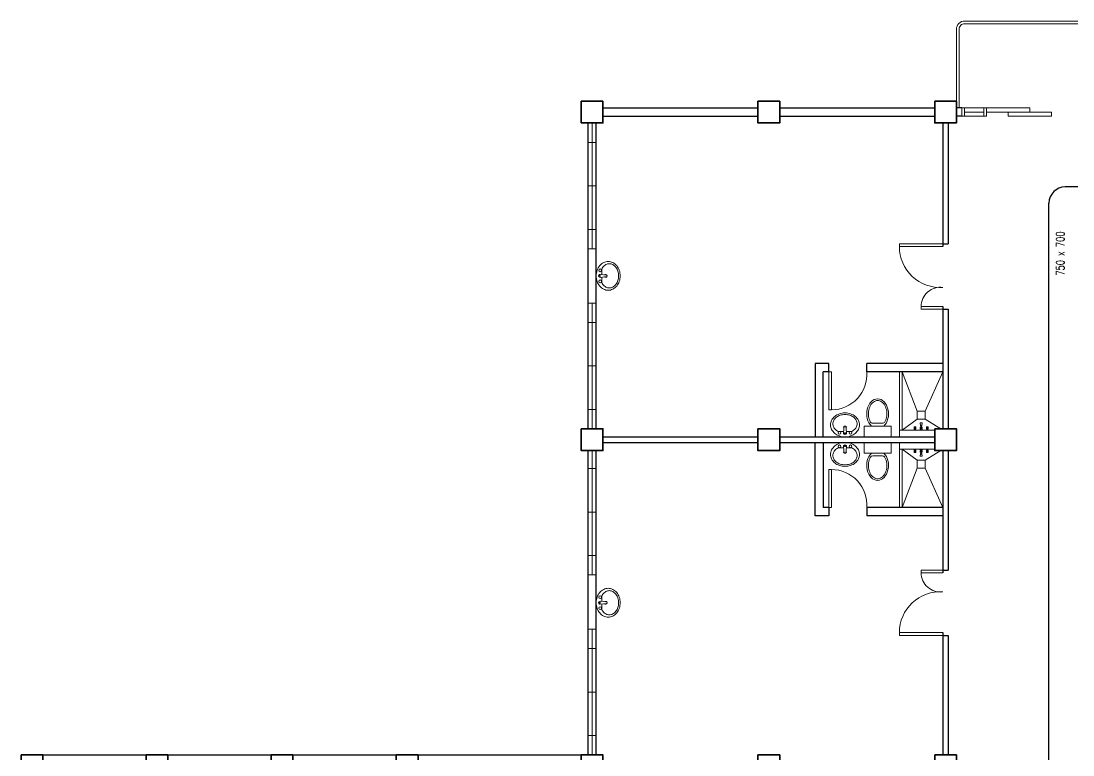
# Model space of a CAD drawing. Header units: millimetres. Extents: x 63005 to 126950, y 36019 to 74749.
# Drawn here: x 63181.63 to 63200.97, y 36260.23 to 36273.73 of the extents above; entities that cross this region are included whole.
import ezdxf

# ---------------------------------------------------------------- set-up
doc = ezdxf.new("R2010")
doc.units = ezdxf.units.MM
doc.header["$LTSCALE"] = 0.04
doc.layers.add('ahu line', color=150, linetype='Continuous')
doc.layers.add('ducting label', color=7, linetype='Continuous')
doc.styles.add('Arch-Dim', font='simplex.shx', dxfattribs={"width": 0.75})

msp = doc.modelspace()

# ---------------------------------------------------------------- linework, layer by layer
at = {"color": 8, "lineweight": 25}
for p, q in [((63192.33, 36272.135), (63195.18, 36272.135)), ((63195.58, 36272.135), (63198.43, 36272.135)), ((63198.93, 36272.135), (63198.83, 36272.135)), ((63192.33, 36271.985), (63195.18, 36271.985)), ((63195.58, 36271.985), (63198.43, 36271.985)), ((63198.93, 36271.985), (63198.83, 36271.985)), ((63192.055, 36266.235), (63192.055, 36271.86)), ((63192.205, 36266.235), (63192.205, 36271.86)), ((63198.58, 36271.86), (63198.58, 36269.585)), ((63198.68, 36271.86), (63198.68, 36269.635)), ((63198.58, 36269.635), (63198.68, 36269.635)), ((63198.58, 36268.485), (63198.58, 36266.235)), ((63198.58, 36268.435), (63198.68, 36268.435)), ((63198.68, 36268.435), (63198.68, 36266.235)), ((63196.23, 36267.435), (63196.23, 36266.085)), ((63192.33, 36266.085), (63195.18, 36266.085)), ((63192.33, 36265.985), (63195.18, 36265.985)), ((63195.58, 36266.085), (63198.43, 36266.085)), ((63195.58, 36265.985), (63198.43, 36265.985)), ((63196.23, 36264.635), (63196.23, 36265.985)), ((63192.055, 36260.235), (63192.055, 36265.835)), ((63192.205, 36260.235), (63192.205, 36265.835)), ((63198.58, 36265.835), (63198.58, 36263.585)), ((63198.68, 36265.835), (63198.68, 36263.635)), ((63197.18, 36264.785), (63197.18, 36264.635)), ((63198.58, 36263.635), (63198.68, 36263.635)), ((63198.58, 36262.485), (63198.58, 36260.235)), ((63198.58, 36262.435), (63198.68, 36262.435)), ((63198.68, 36262.435), (63198.68, 36260.235)), ((63182.03, 36260.235), (63186.63, 36260.235)), ((63186.63, 36260.235), (63191.93, 36260.235))]:
    msp.add_line(p, q, dxfattribs=at)
at = {"color": 8, "lineweight": 13}
for p, q in [((63199.33, 36272.135), (63198.98, 36272.135)), ((63198.98, 36272.06), (63199.33, 36272.06)), ((63199.33, 36271.985), (63198.98, 36271.985))]:
    msp.add_line(p, q, dxfattribs=at)
at = {"color": 8, "lineweight": 9}
for p, q in [((63192.055, 36269.547), (63192.055, 36271.86)), ((63192.13, 36271.86), (63192.13, 36269.547)), ((63192.055, 36270.703), (63192.055, 36271.503)), ((63192.055, 36271.503), (63192.205, 36271.503)), ((63192.205, 36271.503), (63192.205, 36269.903)), ((63192.055, 36270.703), (63192.205, 36270.703)), ((63192.205, 36269.903), (63192.055, 36269.903)), ((63192.055, 36269.047), (63192.055, 36269.547)), ((63192.055, 36269.547), (63192.205, 36269.547)), ((63192.055, 36269.047), (63192.055, 36268.547)), ((63192.403, 36269.062), (63192.281, 36269.075)), ((63192.403, 36269.033), (63192.281, 36269.019)), ((63192.055, 36268.547), (63192.205, 36268.547)), ((63192.055, 36266.235), (63192.055, 36268.547)), ((63192.13, 36268.547), (63192.13, 36266.235)), ((63192.055, 36267.391), (63192.055, 36268.191)), ((63192.055, 36268.191), (63192.205, 36268.191)), ((63192.205, 36268.191), (63192.205, 36266.591)), ((63192.055, 36267.391), (63192.205, 36267.391)), ((63192.205, 36266.591), (63192.055, 36266.591)), ((63197.471, 36266.335), (63197.29, 36266.335)), ((63198.168, 36266.295), (63198.16, 36266.337)), ((63198.161, 36266.342), (63198.2, 36266.342)), ((63198.193, 36266.295), (63198.201, 36266.337)), ((63192.055, 36266.235), (63192.205, 36266.235)), ((63196.766, 36266.283), (63196.753, 36266.161)), ((63196.795, 36266.283), (63196.808, 36266.161)), ((63196.805, 36266.187), (63196.907, 36266.187)), ((63197.13, 36266.285), (63197.13, 36266.085)), ((63197.63, 36266.285), (63197.13, 36266.285)), ((63197.63, 36266.085), (63197.63, 36266.285)), ((63198.43, 36266.21), (63197.78, 36266.21)), ((63198.054, 36266.267), (63198.05, 36266.265)), ((63198.05, 36266.265), (63198.05, 36266.243)), ((63198.083, 36266.265), (63198.05, 36266.265)), ((63198.05, 36266.243), (63198.052, 36266.239)), ((63198.05, 36266.21), (63198.053, 36266.217)), ((63198.05, 36266.21), (63198.05, 36266.21)), ((63198.084, 36266.21), (63198.05, 36266.21)), ((63198.084, 36266.21), (63198.05, 36266.21)), ((63198.053, 36266.237), (63198.053, 36266.231)), ((63198.081, 36266.231), (63198.053, 36266.231)), ((63198.053, 36266.231), (63198.054, 36266.229)), ((63198.08, 36266.217), (63198.053, 36266.217)), ((63198.054, 36266.268), (63198.054, 36266.267)), ((63198.08, 36266.268), (63198.054, 36266.268)), ((63198.08, 36266.267), (63198.054, 36266.267)), ((63198.054, 36266.256), (63198.054, 36266.244)), ((63198.054, 36266.243), (63198.061, 36266.243)), ((63198.08, 36266.229), (63198.054, 36266.229)), ((63198.055, 36266.217), (63198.055, 36266.229)), ((63198.061, 36266.256), (63198.061, 36266.244)), ((63198.073, 36266.256), (63198.073, 36266.244)), ((63198.08, 36266.243), (63198.073, 36266.243)), ((63198.078, 36266.217), (63198.078, 36266.229)), ((63198.08, 36266.268), (63198.08, 36266.267)), ((63198.08, 36266.267), (63198.083, 36266.265)), ((63198.08, 36266.256), (63198.08, 36266.244)), ((63198.081, 36266.231), (63198.08, 36266.229)), ((63198.084, 36266.21), (63198.08, 36266.217)), ((63198.083, 36266.243), (63198.081, 36266.239)), ((63198.081, 36266.237), (63198.081, 36266.231)), ((63198.083, 36266.265), (63198.083, 36266.243)), ((63198.084, 36266.21), (63198.084, 36266.21)), ((63198.151, 36266.21), (63198.163, 36266.215)), ((63198.209, 36266.21), (63198.151, 36266.21)), ((63198.163, 36266.225), (63198.198, 36266.225)), ((63198.163, 36266.215), (63198.163, 36266.225)), ((63198.163, 36266.215), (63198.198, 36266.215)), ((63198.198, 36266.215), (63198.163, 36266.215)), ((63198.167, 36266.267), (63198.164, 36266.265)), ((63198.173, 36266.265), (63198.164, 36266.265)), ((63198.164, 36266.265), (63198.164, 36266.243)), ((63198.164, 36266.243), (63198.166, 36266.239)), ((63198.166, 36266.237), (63198.166, 36266.231)), ((63198.173, 36266.231), (63198.166, 36266.231)), ((63198.166, 36266.231), (63198.167, 36266.229)), ((63198.173, 36266.268), (63198.167, 36266.268)), ((63198.167, 36266.268), (63198.167, 36266.267)), ((63198.173, 36266.267), (63198.167, 36266.267)), ((63198.167, 36266.256), (63198.167, 36266.244)), ((63198.167, 36266.243), (63198.173, 36266.243)), ((63198.173, 36266.229), (63198.167, 36266.229)), ((63198.193, 36266.295), (63198.168, 36266.295)), ((63198.168, 36266.295), (63198.168, 36266.287)), ((63198.193, 36266.295), (63198.168, 36266.295)), ((63198.168, 36266.287), (63198.193, 36266.287)), ((63198.169, 36266.225), (63198.169, 36266.229)), ((63198.173, 36266.225), (63198.173, 36266.287)), ((63198.188, 36266.225), (63198.173, 36266.225)), ((63198.188, 36266.287), (63198.188, 36266.225)), ((63198.194, 36266.268), (63198.188, 36266.268)), ((63198.194, 36266.267), (63198.188, 36266.267)), ((63198.197, 36266.265), (63198.188, 36266.265)), ((63198.194, 36266.243), (63198.188, 36266.243)), ((63198.194, 36266.231), (63198.188, 36266.231)), ((63198.194, 36266.229), (63198.188, 36266.229)), ((63198.192, 36266.225), (63198.192, 36266.229)), ((63198.193, 36266.287), (63198.193, 36266.295)), ((63198.194, 36266.268), (63198.194, 36266.267)), ((63198.194, 36266.267), (63198.197, 36266.265)), ((63198.194, 36266.256), (63198.194, 36266.244)), ((63198.194, 36266.237), (63198.194, 36266.231)), ((63198.194, 36266.231), (63198.194, 36266.229)), ((63198.197, 36266.243), (63198.195, 36266.239)), ((63198.197, 36266.265), (63198.197, 36266.243)), ((63198.198, 36266.225), (63198.198, 36266.215)), ((63198.198, 36266.215), (63198.209, 36266.21)), ((63198.281, 36266.267), (63198.277, 36266.265)), ((63198.311, 36266.265), (63198.277, 36266.265)), ((63198.277, 36266.265), (63198.277, 36266.243)), ((63198.277, 36266.243), (63198.28, 36266.239)), ((63198.277, 36266.21), (63198.28, 36266.217)), ((63198.311, 36266.21), (63198.277, 36266.21)), ((63198.311, 36266.21), (63198.277, 36266.21)), ((63198.277, 36266.21), (63198.277, 36266.21)), ((63198.28, 36266.237), (63198.28, 36266.231)), ((63198.28, 36266.231), (63198.281, 36266.229)), ((63198.308, 36266.231), (63198.28, 36266.231)), ((63198.308, 36266.217), (63198.28, 36266.217)), ((63198.307, 36266.268), (63198.281, 36266.268)), ((63198.281, 36266.268), (63198.281, 36266.267)), ((63198.307, 36266.267), (63198.281, 36266.267)), ((63198.281, 36266.256), (63198.281, 36266.244)), ((63198.281, 36266.243), (63198.288, 36266.243)), ((63198.307, 36266.229), (63198.281, 36266.229)), ((63198.283, 36266.217), (63198.283, 36266.229)), ((63198.288, 36266.256), (63198.288, 36266.244)), ((63198.3, 36266.256), (63198.3, 36266.244)), ((63198.307, 36266.243), (63198.3, 36266.243)), ((63198.305, 36266.217), (63198.305, 36266.229)), ((63198.307, 36266.268), (63198.307, 36266.267)), ((63198.307, 36266.267), (63198.311, 36266.265)), ((63198.307, 36266.256), (63198.307, 36266.244)), ((63198.308, 36266.231), (63198.307, 36266.229)), ((63198.308, 36266.237), (63198.308, 36266.231)), ((63198.311, 36266.21), (63198.308, 36266.217)), ((63198.311, 36266.243), (63198.309, 36266.239)), ((63198.311, 36266.265), (63198.311, 36266.243)), ((63198.311, 36266.21), (63198.311, 36266.21)), ((63196.38, 36266.085), (63198.33, 36266.085)), ((63196.38, 36265.985), (63198.33, 36265.985)), ((63197.13, 36266.085), (63197.63, 36266.085)), ((63197.13, 36265.785), (63197.13, 36265.985)), ((63197.13, 36265.985), (63197.63, 36265.985)), ((63197.63, 36265.985), (63197.63, 36265.785)), ((63192.055, 36263.547), (63192.055, 36265.835)), ((63192.13, 36265.835), (63192.13, 36263.547)), ((63196.766, 36265.787), (63196.753, 36265.909)), ((63196.795, 36265.787), (63196.808, 36265.909)), ((63197.63, 36265.785), (63197.13, 36265.785)), ((63198.43, 36265.86), (63197.78, 36265.86)), ((63198.05, 36265.859), (63198.05, 36265.86)), ((63198.084, 36265.86), (63198.05, 36265.86)), ((63198.05, 36265.859), (63198.053, 36265.852)), ((63198.084, 36265.859), (63198.05, 36265.859)), ((63198.05, 36265.826), (63198.052, 36265.83)), ((63198.05, 36265.804), (63198.05, 36265.826)), ((63198.054, 36265.802), (63198.05, 36265.804)), ((63198.083, 36265.804), (63198.05, 36265.804)), ((63198.08, 36265.852), (63198.053, 36265.852)), ((63198.053, 36265.838), (63198.054, 36265.84)), ((63198.053, 36265.832), (63198.053, 36265.838)), ((63198.081, 36265.838), (63198.053, 36265.838)), ((63198.08, 36265.84), (63198.054, 36265.84)), ((63198.054, 36265.826), (63198.061, 36265.826)), ((63198.054, 36265.813), (63198.054, 36265.825)), ((63198.054, 36265.801), (63198.054, 36265.802)), ((63198.08, 36265.802), (63198.054, 36265.802)), ((63198.08, 36265.801), (63198.054, 36265.801)), ((63198.055, 36265.852), (63198.055, 36265.84)), ((63198.061, 36265.813), (63198.061, 36265.825)), ((63198.08, 36265.826), (63198.073, 36265.826)), ((63198.073, 36265.813), (63198.073, 36265.825)), ((63198.078, 36265.852), (63198.078, 36265.84)), ((63198.084, 36265.859), (63198.08, 36265.852)), ((63198.081, 36265.838), (63198.08, 36265.84)), ((63198.08, 36265.813), (63198.08, 36265.825)), ((63198.08, 36265.802), (63198.083, 36265.804)), ((63198.08, 36265.801), (63198.08, 36265.802)), ((63198.081, 36265.832), (63198.081, 36265.838)), ((63198.083, 36265.826), (63198.081, 36265.83)), ((63198.083, 36265.804), (63198.083, 36265.826)), ((63198.084, 36265.859), (63198.084, 36265.86)), ((63198.151, 36265.86), (63198.163, 36265.854)), ((63198.209, 36265.86), (63198.151, 36265.86)), ((63198.168, 36265.774), (63198.16, 36265.732)), ((63198.163, 36265.854), (63198.198, 36265.854)), ((63198.198, 36265.854), (63198.163, 36265.854)), ((63198.163, 36265.854), (63198.163, 36265.844)), ((63198.163, 36265.844), (63198.198, 36265.844)), ((63198.164, 36265.826), (63198.166, 36265.83)), ((63198.164, 36265.804), (63198.164, 36265.826)), ((63198.173, 36265.804), (63198.164, 36265.804)), ((63198.167, 36265.802), (63198.164, 36265.804)), ((63198.166, 36265.838), (63198.167, 36265.84)), ((63198.173, 36265.838), (63198.166, 36265.838)), ((63198.166, 36265.832), (63198.166, 36265.838)), ((63198.173, 36265.84), (63198.167, 36265.84)), ((63198.167, 36265.826), (63198.173, 36265.826)), ((63198.167, 36265.813), (63198.167, 36265.825)), ((63198.173, 36265.802), (63198.167, 36265.802)), ((63198.167, 36265.801), (63198.167, 36265.802)), ((63198.173, 36265.801), (63198.167, 36265.801)), ((63198.168, 36265.774), (63198.168, 36265.782)), ((63198.168, 36265.782), (63198.193, 36265.782)), ((63198.193, 36265.774), (63198.168, 36265.774)), ((63198.193, 36265.774), (63198.168, 36265.774)), ((63198.169, 36265.844), (63198.169, 36265.84)), ((63198.173, 36265.844), (63198.173, 36265.782)), ((63198.188, 36265.844), (63198.173, 36265.844)), ((63198.188, 36265.782), (63198.188, 36265.844)), ((63198.194, 36265.84), (63198.188, 36265.84)), ((63198.194, 36265.838), (63198.188, 36265.838)), ((63198.194, 36265.826), (63198.188, 36265.826)), ((63198.197, 36265.804), (63198.188, 36265.804)), ((63198.194, 36265.802), (63198.188, 36265.802)), ((63198.194, 36265.801), (63198.188, 36265.801)), ((63198.192, 36265.844), (63198.192, 36265.84)), ((63198.193, 36265.782), (63198.193, 36265.774)), ((63198.193, 36265.774), (63198.201, 36265.732)), ((63198.194, 36265.838), (63198.194, 36265.84)), ((63198.194, 36265.832), (63198.194, 36265.838)), ((63198.194, 36265.813), (63198.194, 36265.825)), ((63198.194, 36265.802), (63198.197, 36265.804)), ((63198.194, 36265.801), (63198.194, 36265.802)), ((63198.197, 36265.826), (63198.195, 36265.83)), ((63198.197, 36265.804), (63198.197, 36265.826)), ((63198.198, 36265.854), (63198.209, 36265.86)), ((63198.198, 36265.844), (63198.198, 36265.854)), ((63198.311, 36265.86), (63198.277, 36265.86)), ((63198.277, 36265.859), (63198.277, 36265.86)), ((63198.311, 36265.859), (63198.277, 36265.859)), ((63198.277, 36265.859), (63198.28, 36265.852)), ((63198.277, 36265.826), (63198.28, 36265.83)), ((63198.277, 36265.804), (63198.277, 36265.826)), ((63198.311, 36265.804), (63198.277, 36265.804)), ((63198.281, 36265.802), (63198.277, 36265.804)), ((63198.308, 36265.852), (63198.28, 36265.852)), ((63198.28, 36265.838), (63198.281, 36265.84)), ((63198.308, 36265.838), (63198.28, 36265.838)), ((63198.28, 36265.832), (63198.28, 36265.838)), ((63198.307, 36265.84), (63198.281, 36265.84)), ((63198.281, 36265.826), (63198.288, 36265.826)), ((63198.281, 36265.813), (63198.281, 36265.825)), ((63198.307, 36265.802), (63198.281, 36265.802)), ((63198.281, 36265.801), (63198.281, 36265.802)), ((63198.307, 36265.801), (63198.281, 36265.801)), ((63198.283, 36265.852), (63198.283, 36265.84)), ((63198.288, 36265.813), (63198.288, 36265.825)), ((63198.307, 36265.826), (63198.3, 36265.826)), ((63198.3, 36265.813), (63198.3, 36265.825)), ((63198.305, 36265.852), (63198.305, 36265.84)), ((63198.308, 36265.838), (63198.307, 36265.84)), ((63198.307, 36265.813), (63198.307, 36265.825)), ((63198.307, 36265.802), (63198.311, 36265.804)), ((63198.307, 36265.801), (63198.307, 36265.802)), ((63198.311, 36265.859), (63198.308, 36265.852)), ((63198.308, 36265.832), (63198.308, 36265.838)), ((63198.311, 36265.826), (63198.309, 36265.83)), ((63198.311, 36265.859), (63198.311, 36265.86)), ((63198.311, 36265.804), (63198.311, 36265.826)), ((63197.471, 36265.735), (63197.29, 36265.735)), ((63198.161, 36265.728), (63198.2, 36265.728)), ((63192.055, 36264.703), (63192.055, 36265.503)), ((63192.055, 36265.503), (63192.205, 36265.503)), ((63192.205, 36265.503), (63192.205, 36263.903)), ((63192.055, 36264.703), (63192.205, 36264.703)), ((63192.205, 36263.903), (63192.055, 36263.903)), ((63192.055, 36263.547), (63192.205, 36263.547)), ((63192.403, 36263.049), (63192.281, 36263.063)), ((63192.403, 36263.02), (63192.281, 36263.007)), ((63192.055, 36262.547), (63192.205, 36262.547)), ((63192.055, 36260.235), (63192.055, 36262.547)), ((63192.13, 36262.547), (63192.13, 36260.235)), ((63192.055, 36261.391), (63192.055, 36262.191)), ((63192.055, 36262.191), (63192.205, 36262.191)), ((63192.205, 36262.191), (63192.205, 36260.591)), ((63192.055, 36261.391), (63192.205, 36261.391)), ((63192.205, 36260.591), (63192.055, 36260.591)), ((63192.055, 36260.235), (63192.205, 36260.235))]:
    msp.add_line(p, q, dxfattribs=at)
at = {"color": 8, "lineweight": 25, "ltscale": 0.3}
for p, q in [((63196.48, 36267.435), (63196.23, 36267.435)), ((63196.48, 36267.285), (63196.48, 36267.435)), ((63198.58, 36267.435), (63197.18, 36267.435)), ((63197.18, 36267.285), (63197.18, 36267.435)), ((63196.48, 36267.285), (63196.38, 36267.285)), ((63196.38, 36266.085), (63196.38, 36267.285)), ((63198.58, 36267.285), (63197.18, 36267.285)), ((63196.38, 36265.985), (63196.38, 36264.785)), ((63196.48, 36264.785), (63196.38, 36264.785)), ((63196.48, 36264.785), (63196.48, 36264.635)), ((63198.58, 36264.785), (63197.18, 36264.785)), ((63196.48, 36264.635), (63196.23, 36264.635)), ((63198.58, 36264.635), (63197.18, 36264.635))]:
    msp.add_line(p, q, dxfattribs=at)
at = {"color": 8, "lineweight": 9, "ltscale": 0.3}
for p, q in [((63198.105, 36266.56), (63197.83, 36267.285)), ((63198.255, 36266.56), (63198.58, 36267.285)), ((63198.105, 36266.41), (63197.83, 36266.21)), ((63198.255, 36266.41), (63198.54, 36266.235)), ((63198.105, 36265.66), (63197.83, 36265.86)), ((63198.255, 36265.66), (63198.54, 36265.835)), ((63198.105, 36265.51), (63197.83, 36264.785)), ((63198.255, 36265.51), (63198.58, 36264.785))]:
    msp.add_line(p, q, dxfattribs=at)
at = {"color": 8, "lineweight": 9, "transparency": 33554687}
for points in [[(63198.83, 36272.135), (63198.83, 36273.585, -0.414214), (63198.98, 36273.735), (63201.78, 36273.735, -0.414214), (63201.93, 36273.585), (63201.93, 36272.26), (63201.93, 36272.91)], [(63198.88, 36272.135), (63198.88, 36273.585, -0.414214), (63198.98, 36273.685), (63201.78, 36273.685, -0.414214), (63201.88, 36273.585), (63201.88, 36272.93)]]:
    msp.add_lwpolyline(points, format="xyb", dxfattribs=at)
at = {"color": 8, "lineweight": 35}
for points in [[(63191.93, 36272.26), (63192.33, 36272.26), (63192.33, 36271.86), (63191.93, 36271.86)], [(63195.18, 36272.26), (63195.58, 36272.26), (63195.58, 36271.86), (63195.18, 36271.86)], [(63198.43, 36272.26), (63198.83, 36272.26), (63198.83, 36271.86), (63198.43, 36271.86)], [(63191.93, 36266.235), (63192.33, 36266.235), (63192.33, 36265.835), (63191.93, 36265.835)], [(63195.18, 36266.235), (63195.58, 36266.235), (63195.58, 36265.835), (63195.18, 36265.835)], [(63198.43, 36266.235), (63198.83, 36266.235), (63198.83, 36265.835), (63198.43, 36265.835)], [(63181.63, 36260.235), (63182.03, 36260.235), (63182.03, 36259.835), (63181.63, 36259.835)], [(63183.93, 36260.235), (63184.33, 36260.235), (63184.33, 36259.835), (63183.93, 36259.835)], [(63186.23, 36260.235), (63186.63, 36260.235), (63186.63, 36259.835), (63186.23, 36259.835)], [(63188.53, 36260.235), (63188.93, 36260.235), (63188.93, 36259.835), (63188.53, 36259.835)], [(63191.93, 36260.235), (63192.33, 36260.235), (63192.33, 36259.835), (63191.93, 36259.835)], [(63195.18, 36260.235), (63195.58, 36260.235), (63195.58, 36259.835), (63195.18, 36259.835)], [(63198.43, 36260.235), (63198.83, 36260.235), (63198.83, 36259.835), (63198.43, 36259.835)]]:
    msp.add_lwpolyline(points, close=True, dxfattribs=at)
at = {"color": 8, "lineweight": 13}
for points in [[(63198.98, 36272.135), (63198.98, 36271.985), (63198.93, 36271.985), (63198.93, 36272.135)], [(63199.38, 36272.135), (63199.38, 36271.985), (63199.33, 36271.985), (63199.33, 36272.135)], [(63199.38, 36272.135), (63200.18, 36272.135), (63200.18, 36272.06), (63199.38, 36272.06)], [(63199.78, 36272.06), (63200.58, 36272.06), (63200.58, 36271.985), (63199.78, 36271.985)]]:
    msp.add_lwpolyline(points, close=True, dxfattribs=at)
at = {"color": 8, "lineweight": 9}
for points in [[(63192.055, 36271.86), (63192.205, 36271.86), (63192.205, 36269.547), (63192.055, 36269.547)], [(63192.055, 36268.547), (63192.205, 36268.547), (63192.205, 36266.235), (63192.055, 36266.235)], [(63192.055, 36265.835), (63192.205, 36265.835), (63192.205, 36263.547), (63192.055, 36263.547)], [(63192.055, 36262.547), (63192.205, 36262.547), (63192.205, 36260.235), (63192.055, 36260.235)]]:
    msp.add_lwpolyline(points, close=True, dxfattribs=at)
at = {"color": 8, "lineweight": 13, "ltscale": 0.03}
for points in [[(63198.58, 36269.585), (63198.58, 36269.635), (63197.78, 36269.635), (63197.78, 36269.585)], [(63198.58, 36268.435), (63198.58, 36268.485), (63198.18, 36268.485), (63198.18, 36268.435)], [(63196.48, 36267.285), (63196.53, 36267.285), (63196.53, 36266.585), (63196.48, 36266.585)], [(63196.48, 36264.785), (63196.53, 36264.785), (63196.53, 36265.485), (63196.48, 36265.485)], [(63198.58, 36263.635), (63198.58, 36263.585), (63198.18, 36263.585), (63198.18, 36263.635)], [(63198.58, 36262.485), (63198.58, 36262.435), (63197.78, 36262.435), (63197.78, 36262.485)]]:
    msp.add_lwpolyline(points, close=True, dxfattribs=at)
at = {"color": 8, "lineweight": 9}
for points in [[(63192.426, 36268.782, 0.11576), (63192.509, 36268.802, 0.104047), (63192.583, 36268.86, 0.090875), (63192.63, 36268.944, 0.083344), (63192.647, 36269.047, 0.083344), (63192.63, 36269.151, 0.090875), (63192.583, 36269.235, 0.104047), (63192.509, 36269.293, 0.11576), (63192.426, 36269.312, 0.11576), (63192.344, 36269.293, 0.104047), (63192.27, 36269.235, 0.090875), (63192.223, 36269.151, 0.083344), (63192.205, 36269.047, 0.083344), (63192.223, 36268.944, 0.090875), (63192.27, 36268.86, 0.104047), (63192.344, 36268.802, 0.11576)], [(63197.045, 36266.306, 0.11576), (63197.026, 36266.388, 0.104047), (63196.968, 36266.462, 0.090875), (63196.884, 36266.509, 0.083344), (63196.78, 36266.527, 0.083344), (63196.677, 36266.509, 0.090875), (63196.593, 36266.462, 0.104047), (63196.535, 36266.388, 0.11576), (63196.515, 36266.306, 0.11576), (63196.535, 36266.223, 0.104047), (63196.593, 36266.149, 0.090875), (63196.677, 36266.102, 0.083344), (63196.78, 36266.085, 0.083344), (63196.884, 36266.102, 0.090875), (63196.968, 36266.149, 0.104047), (63197.026, 36266.223, 0.11576)], [(63197.045, 36265.764, -0.11576), (63197.026, 36265.681, -0.104047), (63196.968, 36265.607, -0.090875), (63196.884, 36265.56, -0.083344), (63196.78, 36265.543, -0.083344), (63196.677, 36265.56, -0.090875), (63196.593, 36265.607, -0.104047), (63196.535, 36265.681, -0.11576), (63196.515, 36265.764, -0.11576), (63196.535, 36265.846, -0.104047), (63196.593, 36265.92, -0.090875), (63196.677, 36265.967, -0.083344), (63196.78, 36265.985, -0.083344), (63196.884, 36265.967, -0.090875), (63196.968, 36265.92, -0.104047), (63197.026, 36265.846, -0.11576)], [(63192.426, 36262.77, 0.11576), (63192.509, 36262.789, 0.104047), (63192.583, 36262.847, 0.090875), (63192.63, 36262.931, 0.083344), (63192.647, 36263.035, 0.083344), (63192.63, 36263.138, 0.090875), (63192.583, 36263.222, 0.104047), (63192.509, 36263.28, 0.11576), (63192.426, 36263.3, 0.11576), (63192.344, 36263.28, 0.104047), (63192.27, 36263.222, 0.090875), (63192.223, 36263.138, 0.083344), (63192.205, 36263.035, 0.083344), (63192.223, 36262.931, 0.090875), (63192.27, 36262.847, 0.104047), (63192.344, 36262.789, 0.11576)]]:
    msp.add_lwpolyline(points, format="xyb", close=True, dxfattribs=at)
for points in [[(63192.447, 36268.825, 0.124838), (63192.51, 36268.841, 0.105788), (63192.568, 36268.89, 0.086697), (63192.604, 36268.96, 0.076776), (63192.617, 36269.047, 0.076776), (63192.604, 36269.135, 0.086697), (63192.568, 36269.205, 0.105788), (63192.51, 36269.254, 0.124838), (63192.447, 36269.27, 0.124838), (63192.385, 36269.254, 0.105788), (63192.327, 36269.205, 0.040067), (63192.307, 36269.174), (63192.307, 36269.072, 0.040067)], [(63192.307, 36269.023), (63192.307, 36268.921, 0.040067), (63192.327, 36268.89, 0.105788), (63192.385, 36268.841, 0.124838), (63192.447, 36268.825, 0.124838)], [(63197.003, 36266.327, 0.124838), (63196.987, 36266.389, 0.105788), (63196.938, 36266.447, 0.086697), (63196.868, 36266.483, 0.076776), (63196.78, 36266.497, 0.076776), (63196.693, 36266.483, 0.086697), (63196.623, 36266.447, 0.105788), (63196.574, 36266.389, 0.124838), (63196.558, 36266.327, 0.124838), (63196.574, 36266.264, 0.105788), (63196.623, 36266.206, 0.040067), (63196.654, 36266.187), (63196.756, 36266.187, 0.040067)], [(63197.003, 36265.743, -0.124838), (63196.987, 36265.68, -0.105788), (63196.938, 36265.622, -0.086697), (63196.868, 36265.586, -0.076776), (63196.78, 36265.573, -0.076776), (63196.693, 36265.586, -0.086697), (63196.623, 36265.622, -0.105788), (63196.574, 36265.68, -0.124838), (63196.558, 36265.743, -0.124838), (63196.574, 36265.805, -0.105788), (63196.623, 36265.863, -0.040067), (63196.654, 36265.883), (63196.756, 36265.883, -0.040067)], [(63196.805, 36265.883), (63196.907, 36265.883, -0.040067), (63196.938, 36265.863, -0.105788), (63196.987, 36265.805, -0.124838), (63197.003, 36265.743, -0.124838)], [(63192.447, 36262.812, 0.124838), (63192.51, 36262.828, 0.105788), (63192.568, 36262.877, 0.086697), (63192.604, 36262.947, 0.076776), (63192.617, 36263.035, 0.076776), (63192.604, 36263.122, 0.086697), (63192.568, 36263.192, 0.105788), (63192.51, 36263.241, 0.124838), (63192.447, 36263.257, 0.124838), (63192.385, 36263.241, 0.105788), (63192.327, 36263.192, 0.040067), (63192.307, 36263.161), (63192.307, 36263.059, 0.040067)], [(63192.307, 36263.01), (63192.307, 36262.908, 0.040067), (63192.327, 36262.877, 0.105788), (63192.385, 36262.828, 0.124838), (63192.447, 36262.812, 0.124838)]]:
    msp.add_lwpolyline(points, format="xyb", dxfattribs=at)
at = {"color": 8, "lineweight": 9, "ltscale": 0.3}
for points in [[(63197.83, 36266.21), (63197.83, 36267.285), (63197.78, 36267.285), (63197.78, 36266.085), (63197.78, 36266.085)], [(63197.83, 36265.86), (63197.83, 36264.785), (63197.78, 36264.785), (63197.78, 36265.985), (63197.78, 36265.985)]]:
    msp.add_lwpolyline(points, dxfattribs=at)
at = {"color": 8, "lineweight": 9, "ltscale": 0.03}
for points in [[(63198.105, 36266.41), (63198.255, 36266.41), (63198.255, 36266.56), (63198.105, 36266.56)], [(63198.105, 36265.66), (63198.255, 36265.66), (63198.255, 36265.51), (63198.105, 36265.51)]]:
    msp.add_lwpolyline(points, close=True, dxfattribs=at)
at = {"color": 8, "lineweight": 9}
for centre, radius in [((63192.278, 36269.149), 0.0255), ((63192.272, 36269.047), 0.0095), ((63192.278, 36268.946), 0.0255), ((63196.679, 36266.158), 0.0255), ((63196.78, 36266.151), 0.0095), ((63196.882, 36266.158), 0.0255), ((63196.679, 36265.912), 0.0255), ((63196.882, 36265.912), 0.0255), ((63196.78, 36265.918), 0.0095), ((63192.278, 36263.136), 0.0255), ((63192.272, 36263.035), 0.0095), ((63192.278, 36262.933), 0.0255)]:
    msp.add_circle(centre, radius, dxfattribs=at)
at = {"color": 8, "lineweight": 13, "ltscale": 0.03}
for centre, radius, start, end in [((63198.532, 36269.585), 0.752, 180, 273.6952), ((63198.534, 36268.485), 0.353, 82.3719, 180), ((63196.53, 36267.236), 0.652, 270, 4.2422), ((63196.53, 36264.833), 0.652, 355.7578, 90), ((63198.534, 36263.585), 0.353, 180, 277.6281), ((63198.532, 36262.485), 0.752, 86.3048, 180)]:
    msp.add_arc(centre, radius, start, end, dxfattribs=at)
at = {"color": 8, "lineweight": 9}
for centre, radius, start, end in [((63192.278, 36269.047), 0.028, 83.7545, 276.2455), ((63192.38, 36269.047), 0.025, 36.3068, 131.2022), ((63192.38, 36269.047), 0.025, 228.7978, 323.6932), ((63192.31, 36269.047), 0.0948, 351.2026, 8.7974), ((63192.38, 36269.047), 0.025, 341.3793, 18.6207), ((63196.872, 36266.327), 0.131, 331.5364, 0), ((63197.29, 36266.385), 0.05, 208.0084, 270), ((63197.471, 36266.385), 0.05, 270, 331.8499), ((63196.78, 36266.158), 0.028, 173.7545, 6.2455), ((63196.78, 36266.26), 0.025, 126.3068, 221.2022), ((63196.78, 36266.189), 0.0948, 81.2026, 98.7974), ((63196.78, 36266.26), 0.025, 71.3793, 108.6207), ((63196.78, 36266.26), 0.025, 318.7978, 53.6932), ((63196.799, 36266.388), 0.228, 298.2037, 307.3815), ((63196.828, 36266.35), 0.181, 307.3815, 331.5364), ((63196.78, 36265.912), 0.028, 353.7545, 186.2455), ((63196.78, 36265.81), 0.025, 138.7978, 233.6932), ((63196.78, 36265.88), 0.0948, 261.2026, 278.7974), ((63196.78, 36265.81), 0.025, 251.3793, 288.6207), ((63196.78, 36265.81), 0.025, 306.3068, 41.2022), ((63197.29, 36265.685), 0.05, 90, 151.9916), ((63197.471, 36265.685), 0.05, 28.1501, 90), ((63192.278, 36263.035), 0.028, 83.7545, 276.2455), ((63192.38, 36263.035), 0.025, 36.3068, 131.2022), ((63192.31, 36263.035), 0.0948, 351.2026, 8.7974), ((63192.38, 36263.035), 0.025, 341.3793, 18.6207), ((63192.38, 36263.035), 0.025, 228.7978, 323.6932)]:
    msp.add_arc(centre, radius, start, end, dxfattribs=at)
for centre, major_axis, ratio, start_param, end_param in [((63197.38, 36266.51), (0, -0.275), 0.727273, 0.612555, 5.670631), ((63198.163, 36266.338), (0.00268, 0.00268), 1, 1.354119, 2.724181), ((63198.041, 36266.255), (0.00896, 0.00896), 1, 5.560378, 6.271464), ((63198.039, 36266.25), (-0.0118, 0.0118), 1, 3.273911, 3.406137), ((63198.049, 36266.237), (0.00268, 0.00268), 1, 5.497675, 5.991616), ((63198.05, 36266.244), (0.00268, 0.00268), 1, 4.870036, 5.497675), ((63198.071, 36266.256), (0.00738, 0.00738), 1, 1.497691, 2.282489), ((63198.065, 36266.244), (-0.00268, 0.00268), 1, 0.785286, 1.412925), ((63198.072, 36266.249), (0.00887, 0.00887), 1, 2.983721, 3.344735), ((63198.067, 36266.261), (-0.00268, 0.00268), 1, -1.497915, -0.073106), ((63198.067, 36266.242), (-0.00268, 0.00268), 1, 1.773938, 2.938226), ((63198.062, 36266.256), (-0.00738, 0.00738), 1, 4.000472, 4.78527), ((63198.062, 36266.249), (0.00887, 0.00887), 1, 4.509022, 4.870036), ((63198.069, 36266.244), (-0.00268, 0.00268), 1, 3.299239, 3.926878), ((63198.093, 36266.255), (-0.00896, 0.00896), 1, 0.011497, 0.722582), ((63198.084, 36266.244), (0.00268, 0.00268), 1, 2.356082, 2.983721), ((63198.095, 36266.25), (-0.0118, 0.0118), 1, 1.306028, 1.438253), ((63198.085, 36266.237), (0.00268, 0.00268), 1, 1.862141, 2.356082), ((63198.155, 36266.255), (-0.00896, 0.00896), 1, 3.989582, 4.700667), ((63198.152, 36266.25), (0.0118, 0.0118), 1, 4.844707, 4.976933), ((63198.163, 36266.237), (-0.00268, 0.00268), 1, 3.926878, 4.42082), ((63198.164, 36266.244), (-0.00268, 0.00268), 1, 3.299239, 3.926878), ((63198.206, 36266.255), (-0.00896, 0.00896), 1, 0.011497, 0.722582), ((63198.197, 36266.244), (-0.00268, 0.00268), 1, 0.785286, 1.412925), ((63198.209, 36266.25), (0.0118, 0.0118), 1, 2.876824, 3.009049), ((63198.198, 36266.237), (-0.00268, 0.00268), 1, 0.291344, 0.785286), ((63198.268, 36266.255), (0.00896, 0.00896), 1, 5.560378, 6.271464), ((63198.266, 36266.25), (-0.0118, 0.0118), 1, 3.273911, 3.406137), ((63198.277, 36266.244), (0.00268, 0.00268), 1, 4.870036, 5.497675), ((63198.276, 36266.237), (0.00268, 0.00268), 1, 5.497675, 5.991616), ((63198.298, 36266.255), (0.00738, 0.00738), 1, 1.497691, 2.282489), ((63198.292, 36266.244), (-0.00268, 0.00268), 1, 0.785286, 1.412925), ((63198.299, 36266.249), (0.00887, 0.00887), 1, 2.983721, 3.344735), ((63198.294, 36266.261), (-0.00268, 0.00268), 1, -1.497915, -0.073106), ((63198.294, 36266.242), (-0.00268, 0.00268), 1, 1.773938, 2.938226), ((63198.289, 36266.249), (0.00887, 0.00887), 1, 4.509022, 4.870036), ((63198.29, 36266.255), (-0.00738, 0.00738), 1, 4.000472, 4.78527), ((63198.296, 36266.244), (-0.00268, 0.00268), 1, 3.299239, 3.926878), ((63198.32, 36266.255), (-0.00896, 0.00896), 1, 0.011497, 0.722582), ((63198.311, 36266.244), (0.00268, 0.00268), 1, 2.356082, 2.983721), ((63198.322, 36266.25), (0.0118, 0.0118), 1, 2.876824, 3.009049), ((63198.312, 36266.237), (0.00268, 0.00268), 1, 1.862141, 2.356082), ((63198.198, 36265.731), (-0.00268, 0.00268), 1, 2.92514, 4.295202)]:
    msp.add_ellipse(centre, major_axis=major_axis, ratio=ratio, start_param=start_param, end_param=end_param, dxfattribs=at)
at = {"color": 8, "lineweight": 9, "extrusion": (-4.99074e-41, 2.88216e-41, -1)}
msp.add_ellipse((63198.198, 36266.338), major_axis=(0.00268, 0.00268), ratio=1, start_param=-0.216453, end_param=1.153609, dxfattribs=at)
at = {"color": 8, "lineweight": 9, "extrusion": (0, 0, -1)}
msp.add_ellipse((63197.38, 36265.56), major_axis=(0, 0.275), ratio=0.727273, start_param=0.612555, end_param=5.670631, dxfattribs=at)
at = {"color": 8, "lineweight": 9, "extrusion": (-4.99074e-41, -2.88216e-41, -1)}
for centre, major_axis, start_param, end_param in [((63198.041, 36265.814), (-0.00896, 0.00896), 2.418785, 3.129871), ((63198.049, 36265.832), (-0.00268, 0.00268), 2.356082, 2.850023), ((63198.039, 36265.819), (-0.0118, 0.0118), 1.703115, 1.83534), ((63198.05, 36265.825), (-0.00268, 0.00268), 1.728443, 2.356082), ((63198.072, 36265.82), (-0.00887, 0.00887), -0.157871, 0.203142), ((63198.065, 36265.825), (-0.00268, -0.00268), 0.785286, 1.412925), ((63198.071, 36265.814), (-0.00738, -0.00738), 6.21008, 6.994878), ((63198.067, 36265.809), (-0.00268, 0.00268), 3.214474, 4.639283), ((63198.067, 36265.827), (-0.00268, 0.00268), 0.203142, 1.36743), ((63198.062, 36265.82), (-0.00887, -0.00887), 2.938226, 3.299239), ((63198.062, 36265.814), (-0.00738, -0.00738), 4.000472, 4.78527), ((63198.069, 36265.825), (-0.00268, -0.00268), 3.299239, 3.926878), ((63198.084, 36265.825), (-0.00268, -0.00268), 0.785286, 1.412925), ((63198.093, 36265.814), (-0.00896, 0.00896), -1.559299, -0.848214), ((63198.085, 36265.832), (-0.00268, 0.00268), -1.279452, -0.785511), ((63198.095, 36265.819), (-0.0118, 0.0118), -0.264769, -0.132543), ((63198.155, 36265.814), (-0.00896, 0.00896), 2.418785, 3.129871), ((63198.152, 36265.819), (-0.0118, -0.0118), 3.273911, 3.406137), ((63198.163, 36265.832), (-0.00268, -0.00268), 3.926878, 4.42082), ((63198.164, 36265.825), (-0.00268, -0.00268), 3.299239, 3.926878), ((63198.198, 36265.832), (-0.00268, 0.00268), -1.279452, -0.785511), ((63198.209, 36265.819), (-0.0118, -0.0118), 1.306028, 1.438253), ((63198.197, 36265.825), (-0.00268, 0.00268), -0.785511, -0.157871), ((63198.206, 36265.814), (-0.00896, -0.00896), 0.011497, 0.722582), ((63198.268, 36265.814), (-0.00896, -0.00896), 3.989582, 4.700667), ((63198.266, 36265.819), (-0.0118, 0.0118), 1.703115, 1.83534), ((63198.276, 36265.832), (-0.00268, -0.00268), 3.926878, 4.42082), ((63198.277, 36265.825), (-0.00268, -0.00268), 3.299239, 3.926878), ((63198.292, 36265.825), (-0.00268, -0.00268), 0.785286, 1.412925), ((63198.298, 36265.814), (-0.00738, 0.00738), 4.639283, 5.424081), ((63198.299, 36265.82), (-0.00887, -0.00887), 1.412925, 1.773938), ((63198.294, 36265.827), (-0.00268, 0.00268), 0.203142, 1.36743), ((63198.294, 36265.809), (-0.00268, -0.00268), 4.78527, 6.21008), ((63198.289, 36265.82), (-0.00887, 0.00887), 1.36743, 1.728443), ((63198.29, 36265.814), (-0.00738, -0.00738), 4.000472, 4.78527), ((63198.296, 36265.825), (-0.00268, -0.00268), 3.299239, 3.926878), ((63198.311, 36265.825), (-0.00268, 0.00268), -0.785511, -0.157871), ((63198.32, 36265.814), (-0.00896, 0.00896), -1.559299, -0.848214), ((63198.312, 36265.832), (-0.00268, -0.00268), 0.291344, 0.785286), ((63198.322, 36265.819), (-0.0118, 0.0118), -0.264769, -0.132543), ((63198.163, 36265.731), (-0.00268, -0.00268), 6.066508, 7.43657)]:
    msp.add_ellipse(centre, major_axis=major_axis, ratio=1, start_param=start_param, end_param=end_param, dxfattribs=at)
at = {"color": 8, "lineweight": 9}
for points in [[(63197.515, 36266.361), (63197.524, 36266.378), (63197.531, 36266.396), (63197.558, 36266.487), (63197.553, 36266.574), (63197.495, 36266.706), (63197.445, 36266.747), (63197.347, 36266.76), (63197.295, 36266.734), (63197.221, 36266.623), (63197.203, 36266.539), (63197.219, 36266.426), (63197.23, 36266.391), (63197.246, 36266.361)], [(63197.515, 36265.708), (63197.524, 36265.692), (63197.531, 36265.674), (63197.558, 36265.583), (63197.553, 36265.495), (63197.495, 36265.364), (63197.445, 36265.322), (63197.347, 36265.309), (63197.295, 36265.335), (63197.221, 36265.446), (63197.203, 36265.53), (63197.219, 36265.644), (63197.23, 36265.679), (63197.246, 36265.708)]]:
    msp.add_open_spline(points, degree=3, knots=[0.937253, 0.937253, 0.937253, 0.937253, 1.185372, 1.185372, 2.113864, 2.113864, 3.042356, 3.042356, 3.970847, 3.970847, 4.899339, 4.899339, 5.346062, 5.346062, 5.346062, 5.346062], dxfattribs=at)
at = {"layer": 'ahu line', "linetype": 'Continuous'}
for p, q in [((63204.116, 36270.684), (63200.83, 36270.684)), ((63200.53, 36232.988), (63200.53, 36270.384))]:
    msp.add_line(p, q, dxfattribs=at)
msp.add_arc((63200.83, 36270.384), 0.3, 90, 180, dxfattribs=at)

# ---------------------------------------------------------------- texts
at = {"layer": 'ducting label', "color": 3, "linetype": 'Continuous', "lineweight": 25, "insert": (63200.664, 36269.05), "char_height": 0.15, "attachment_point": 1, "rotation": 90, "style": 'Arch-Dim'}
msp.add_mtext_dynamic_manual_height_columns('\\A1;750 x 700', width=1.19515, gutter_width=1.011, heights=[0], dxfattribs=at)

doc.saveas('drawing.dxf')
